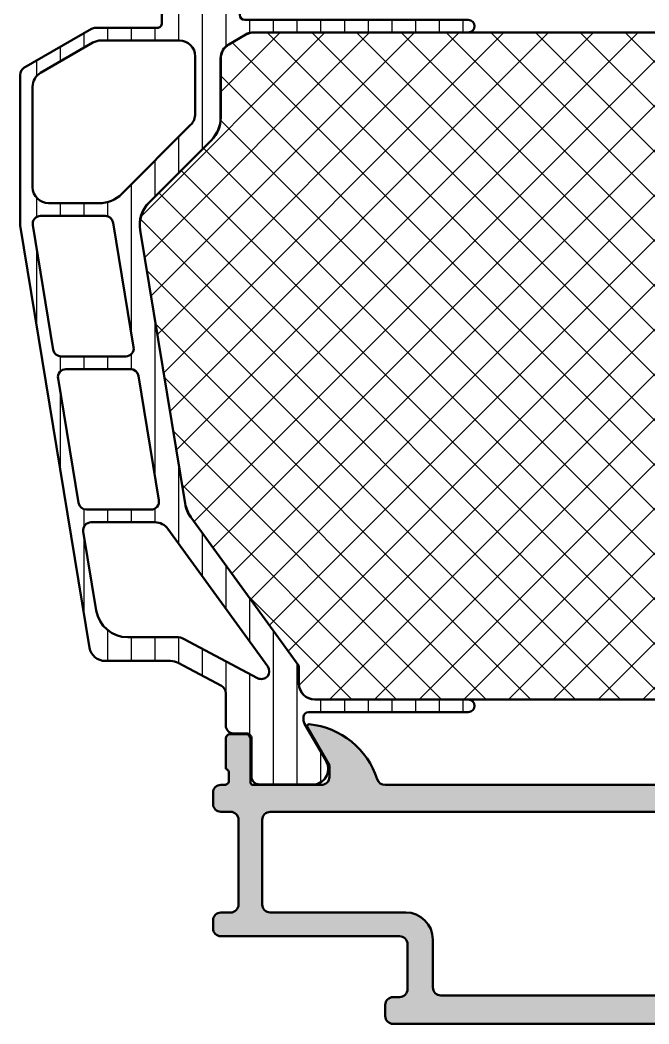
# Model space of a CAD drawing. Extents: x -35 to 63, y 0 to 100.
# Drawn here: x -15.9 to 23.5, y 0 to 62.9 of the extents above; entities that cross this region are included whole.
import ezdxf

# ---------------------------------------------------------------- set-up
doc = ezdxf.new("R2010")
doc.units = 0
for name, color, linetype, lineweight in [('0S-Alu contour', 7, 'Continuous', 50), ('0S-Alu hatch', 252, 'Continuous', 25), ('0S-Plastic contour', 254, 'Continuous', 50), ('0S-Plastic hatch', 253, 'Continuous', 25), ('0S-PT contour', 91, 'Continuous', 50), ('0S-PT hatch', 103, 'Continuous', 25)]:
    doc.layers.add(name, color=color, linetype=linetype, lineweight=lineweight)

# ---------------------------------------------------------------- blocks, each defined once
blk = doc.blocks.new('441860__01BCD698_ABBE_48A2_83B6_18DC0611B8E8_')
at = {"layer": '0S-PT hatch'}
h = blk.add_hatch(dxfattribs=at)
h.set_pattern_fill('ANSI37', color=256, scale=0.625, angle=90, style=0)
h.set_pattern_definition([(135, (0, 0), (-1.403165018917055, -1.403165018917055), []), (225, (0, 0), (1.403165018917055, -1.403165018917055), [])])
edge = h.paths.add_edge_path()
edge.add_line((12.21179744661189, 62.14999999999996), (28.5899999999999, 62.14999999999992))
edge.add_ellipse((28.5899999999999, 61.14999999999987), major_axis=(-1.000000000000049, 0), ratio=1, start_angle=180, end_angle=270, ccw=False)
edge.add_line((29.58999999999995, 61.14999999999987), (29.59000000000001, 21.3500000000001))
edge.add_ellipse((28.58999999999996, 21.3500000000001), major_axis=(-1.000000000000042, 0), ratio=1, start_angle=90.0000000000004, end_angle=180, ccw=False)
edge.add_line((28.58999999999997, 20.35000000000005), (12.21179744661188, 20.35000000000001))
edge.add_line((12.21179744661188, 20.35000000000001), (2.59000000000006, 20.35000000000001))
edge.add_ellipse((2.590000000000067, 21.35000000000001), major_axis=(-0.9999999999999928, 0), ratio=1, start_angle=0, end_angle=89.9999999999996, ccw=False)
edge.add_line((1.590000000000074, 21.35000000000001), (1.590000000000067, 22.45))
edge.add_line((1.590000000000067, 22.45), (-5.181893809627972, 31.7707122069227))
edge.add_ellipse((-3.563859820878143, 32.9462827115076), major_axis=(-1.999999999999917, 0), ratio=1, start_angle=9.36019080191329, end_angle=36, ccw=False)
edge.add_line((-5.537230626079781, 32.62100180955129), (-8.36157335858983, 49.75534772011233))
edge.add_ellipse((-6.388202553388076, 50.08062862206866), major_axis=(-2.000000000000035, 0), ratio=1, start_angle=-45.00000000000023, end_angle=9.360190801913404, ccw=False)
edge.add_line((-7.802416115761189, 51.49484218444179), (-3.895786437626874, 55.40147186257605))
edge.add_arc((-5.30999999999998, 56.81568542494912), 1.999999999999996, 315.0000000000006, 360)
edge.add_line((-3.309999999999984, 56.81568542494912), (-3.309999999999853, 60.53341924626914))
edge.add_ellipse((-2.309999999999824, 60.5334192462691), major_axis=(-1.000000000000028, 0), ratio=1, start_angle=299.9999999999988, end_angle=360, ccw=False)
edge.add_line((-2.809999999999822, 61.39944465005358), (-1.742050807568823, 62.01602540378445))
edge.add_ellipse((-1.242050807568809, 61.15000000000001), major_axis=(-1.000000000000002, 0), ratio=1, start_angle=270, end_angle=300.00000000000085, ccw=False)
edge.add_line((-1.242050807568809, 62.15000000000003), (12.21179744661189, 62.14999999999996))
at = {"layer": '0S-PT contour', "color": 7}
for points in [[(-2.809999999999822, 61.39944465005358), (-1.742050807568823, 62.01602540378445)], [(-1.242050807568809, 62.15000000000003), (12.21179744661189, 62.14999999999996)], [(12.21179744661189, 62.14999999999996), (28.5899999999999, 62.14999999999992)], [(29.58999999999995, 61.14999999999987), (29.59000000000001, 21.3500000000001)], [(-3.309999999999984, 56.81568542494912), (-3.309999999999853, 60.53341924626914)], [(-7.802416115761189, 51.49484218444179), (-3.895786437626874, 55.40147186257605)], [(-5.537230626079781, 32.62100180955129), (-8.36157335858983, 49.75534772011233)], [(1.590000000000074, 21.35000000000001), (1.590000000000067, 22.45), (-5.181893809627972, 31.7707122069227)], [(28.58999999999997, 20.35000000000005), (12.21179744661188, 20.35000000000001), (2.59000000000006, 20.35000000000001)]]:
    blk.add_lwpolyline(points, dxfattribs=at)
at = {"layer": '0S-PT contour', "color": 7, "extrusion": (0, 0, -1)}
for centre, radius, start, end in [((1.242050807568809, 61.15000000000001), 1.000000000000002, 59.99999999999915, 90), ((-28.5899999999999, 61.14999999999987), 1.000000000000049, 90, 180), ((2.309999999999824, 60.5334192462691), 1.000000000000028, 0, 60.00000000000118), ((6.388202553388076, 50.08062862206866), 2.000000000000035, 350.6398091980866, 45.00000000000029), ((3.563859820878143, 32.9462827115076), 1.999999999999917, 324.0000000000001, 350.6398091980867), ((-2.590000000000067, 21.35000000000001), 0.9999999999999928, 270.0000000000004, 0), ((-28.58999999999996, 21.3500000000001), 1.000000000000042, 180, 269.9999999999996)]:
    blk.add_arc(centre, radius, start, end, dxfattribs=at)
at = {"layer": '0S-PT contour', "color": 7}
blk.add_arc((-5.30999999999998, 56.81568542494912), 1.999999999999996, 315.0000000000006, 0, dxfattribs=at)
blk = doc.blocks.new('284511__79217516_C78B_4093_B771_F1CE378976BE___CE19D8A1_9CA1_4394_9E00_D25B37224F2E_')
at = {"layer": '0S-Plastic hatch'}
h = blk.add_hatch(dxfattribs=at)
h.set_pattern_fill('ANSI31', color=256, scale=0.4680000000000001, angle=45, style=0)
h.set_pattern_definition([(90, (0, 0), (-1.4859, 0), [])])
edge = h.paths.add_edge_path()
edge.add_arc((-6.510000000000196, 63.79000299999999), 0.4899999999999878, 90.00000000000165, 180)
edge.add_line((-7.000000000000191, 63.79000299999985), (-6.999999999999864, 62.75000000000018))
edge.add_ellipse((-7.310000000000009, 62.7500000000001), major_axis=(-0.3100000000001444, 0), ratio=1, start_angle=89.99999999999733, end_angle=180, ccw=False)
edge.add_line((-7.310000000000023, 62.43999999999996), (-11.17602540378483, 62.43999999999995))
edge.add_arc((-11.17602540378483, 61.95000000000005), 0.4899999999998954, 90, 120.0000000000038)
edge.add_line((-11.4210254037848, 62.37435244785432), (-15.65499999999992, 59.92986607498725))
edge.add_arc((-15.40999999999989, 59.50551362713286), 0.4900000000000225, 120.0000000000029, 180)
edge.add_line((-15.89999999999991, 59.50551362713286), (-15.89999999999991, 50.05081865226768))
edge.add_line((-15.89999999999991, 50.05081865226768), (-11.53815944526321, 23.58898595353155))
edge.add_arc((-10.56134089668841, 23.74999999999992), 0.9899999999999465, 189.3601908019133, 270)
edge.add_line((-10.56134089668841, 22.75999999999998), (-6.459137756705139, 22.76000000000002))
edge.add_ellipse((-6.459137756705139, 21.74999999999992), major_axis=(-1.010000000000104, 0), ratio=1, start_angle=242.0205256115209, end_angle=270, ccw=False)
edge.add_line((-5.985290978483739, 22.64194687665201), (-3.270730834759483, 21.19983680029859))
edge.add_ellipse((-3.509999999999941, 20.74944778337535), major_axis=(-0.5099999999999485, 0), ratio=1, start_angle=180, end_angle=242.0205256115211, ccw=False)
edge.add_line((-2.999999999999992, 20.74944778337535), (-2.999999999999893, 18.70999432109069))
edge.add_arc((-2.510002678902004, 18.70999432109072), 0.4899973210978886, 180, 270)
edge.add_line((-2.510002678902004, 18.21999699999283), (-1.699668666662198, 18.21999699999999))
edge.add_ellipse((-1.699668666659469, 17.90999699999998), major_axis=(-0.3100000000000129, 0), ratio=1, start_angle=179.9920752627534, end_angle=270.0000000005043, ccw=False)
edge.add_line((-1.389668669624672, 17.90995412304535), (-1.390000612376447, 15.51006375070075))
edge.add_arc((-0.9000046396270633, 15.5099959774294), 0.4899959774363776, 179.992075195331, 270.0000000010792)
edge.add_line((-0.9000046396178333, 15.01999999999303), (2.57582249619142, 15.01999999999999))
edge.add_arc((2.434228849115342, 15.99981807472284), 0.9899960709244746, 278.2228963588981, 392.7407569883267)
edge.add_line((3.266940554096747, 16.53524634894158), (1.948315574671404, 18.81917212144136))
edge.add_ellipse((2.389914507581892, 19.07412934928548), major_axis=(-0.5099145081066464, 0), ratio=1, start_angle=0, end_angle=29.999996599456495, ccw=False)
edge.add_line((1.879999999475245, 19.07412934928548), (1.880000000000094, 19.25000000092516))
edge.add_ellipse((2.190000000000047, 19.25000000000003), major_axis=(-0.3099999999999525, 0), ratio=1, start_angle=270.0000000000013, end_angle=360, ccw=False)
edge.add_line((2.19000000000004, 19.55999999999998), (12.21179744661188, 19.56))
edge.add_arc((12.21179744661188, 19.95000000000001), 0.3900000000000077, 270, 450)
edge.add_line((12.21179744661188, 20.34000000000002), (2.59000000000006, 20.34000000000001))
edge.add_ellipse((2.590000000000074, 21.35000000000001), major_axis=(-1.009999999999994, 0), ratio=1, start_angle=0, end_angle=89.9999999999992, ccw=False)
edge.add_line((1.58000000000008, 21.35000000000001), (1.580000000000069, 22.44675080303767))
edge.add_line((1.580000000000069, 22.44675080303767), (-5.189983979571714, 31.76483435439978))
edge.add_ellipse((-3.563859820878128, 32.94628271150761), major_axis=(-2.009999999999927, 0), ratio=1, start_angle=9.360190801913404, end_angle=36.000000000000114, ccw=False)
edge.add_line((-5.547097480105783, 32.61937540504151), (-8.371440212615845, 49.75372131560256))
edge.add_ellipse((-6.388202553388076, 50.08062862206866), major_axis=(-2.01000000000004, 0), ratio=1, start_angle=-45.00000000000068, end_angle=9.360190801913006, ccw=False)
edge.add_line((-7.809487183573047, 51.50191325225367), (-3.902857505438738, 55.4085429303879))
edge.add_arc((-5.30999999999998, 56.81568542494911), 1.989999999999992, 315.0000000000007, 360)
edge.add_line((-3.319999999999989, 56.81568542494911), (-3.319999999999858, 60.53341924626914))
edge.add_ellipse((-2.309999999999824, 60.53341924626909), major_axis=(-1.010000000000033, 0), ratio=1, start_angle=299.9999999999992, end_angle=360, ccw=False)
edge.add_line((-2.814999999999828, 61.40810490409141), (-1.747050807568818, 62.02468565782229))
edge.add_ellipse((-1.242050807568794, 61.15000000000001), major_axis=(-1.010000000000006, 0), ratio=1, start_angle=270.0000000000008, end_angle=300.00000000000136, ccw=False)
edge.add_line((-1.242050807568809, 62.16000000000003), (12.21179744661189, 62.16000000000002))
edge.add_arc((12.21179744661189, 62.55000000000002), 0.3900000000000006, 270, 450)
edge.add_line((12.21179744661189, 62.94000000000003), (-1.809999999999867, 62.93999999999996))
edge.add_ellipse((-1.809999999999867, 63.25), major_axis=(-0.3100000000000449, 0), ratio=1, start_angle=0, end_angle=90, ccw=False)
edge.add_line((-2.119999999999912, 63.25), (-2.120000000522942, 63.42587054615558))
edge.add_ellipse((-1.610085349575093, 63.42587054617024), major_axis=(-0.5099146509478488, 0), ratio=1, start_angle=330.00000340232685, end_angle=360, ccw=False)
edge.add_line((-2.051684406197631, 63.68082784542122), (-0.7330594076424433, 65.96475365105834))
edge.add_arc((-1.565771112623828, 66.50018192527713), 0.9899960709244833, 327.2592430116703, 441.7771036411069)
edge.add_line((-1.424177465547835, 67.48), (-4.900004601357032, 67.48000000000695))
edge.add_arc((-4.900004601357032, 66.99000402256138), 0.4899959774455738, 90, 180.0079247372467)
edge.add_line((-5.390000574115692, 66.98993624986689), (-5.38966863136391, 64.59004587753823))
edge.add_ellipse((-5.699668628404602, 64.59000300000599), major_axis=(-0.310000000005986, 0), ratio=1, start_angle=90.0000000011031, end_angle=180.0079248439906, ccw=False)
edge.add_line((-5.699668628398633, 64.280003), (-6.510000000000211, 64.28000299999998))
edge = h.paths.add_edge_path()
edge.add_line((-11.44410580305757, 31.44999999999991), (-7.436116965542261, 31.44999999999996))
edge.add_ellipse((-7.436116965542247, 30.44999999999996), major_axis=(-0.9999999999999928, 0), ratio=1, start_angle=215.9999999999999, end_angle=270.0000000000008, ccw=False)
edge.add_line((-6.627099971167304, 31.03778525229243), (-0.36452233963879, 22.4180866247094))
edge.add_ellipse((-0.7690308368262678, 22.12419399856317), major_axis=(-0.4999999999999968, 0), ratio=1, start_angle=62.02052561152209, end_angle=215.9999999999986, ccw=False)
edge.add_line((-1.003608449807122, 21.68263613883446), (-5.616275895685639, 24.13311571945741))
edge.add_arc((-6.085431121647339, 23.2500000000001), 0.9999999999998829, 62.02052561151951, 90)
edge.add_line((-6.085431121647339, 24.24999999999998), (-9.149139126112225, 24.24999999999994))
edge.add_ellipse((-9.149139126112251, 26.24999999999988), major_axis=(-1.999999999999936, 0), ratio=1, start_angle=9.360190801913916, end_angle=90.0000000000008, ccw=False)
edge.add_line((-11.1225099313139, 25.92471909804354), (-11.93744850435801, 30.86867977451082))
edge.add_ellipse((-11.44410580305757, 30.9499999999999), major_axis=(-0.5000000000000054, 0), ratio=1, start_angle=-90, end_angle=9.360190801913404, ccw=False)
edge = h.paths.add_edge_path()
edge.add_ellipse((-14.11000000000002, 52.44999999999997), major_axis=(-0.9999999999998863, 0), ratio=1, start_angle=0, end_angle=90, ccw=False)
edge.add_line((-15.10999999999991, 52.44999999999997), (-15.10999999999991, 58.75495827718644))
edge.add_ellipse((-14.10999999999985, 58.75495827718644), major_axis=(-1.000000000000056, 0), ratio=1, start_angle=299.9999999999981, end_angle=360, ccw=False)
edge.add_line((-14.60999999999985, 59.62098368097095), (-11.32769145362405, 61.51602540378437))
edge.add_ellipse((-10.82769145362402, 60.64999999999985), major_axis=(-1.000000000000091, 0), ratio=1, start_angle=269.9999999999992, end_angle=299.9999999999991, ccw=False)
edge.add_line((-10.827691453624, 61.64999999999994), (-5.909999999999833, 61.64999999999992))
edge.add_ellipse((-5.909999999999833, 60.64999999999994), major_axis=(-0.9999999999999857, 0), ratio=1, start_angle=180, end_angle=270, ccw=False)
edge.add_line((-4.909999999999847, 60.64999999999991), (-4.909999999999957, 57.06421356237303))
edge.add_ellipse((-5.909999999999975, 57.06421356237303), major_axis=(-1.000000000000017, 0), ratio=1, start_angle=134.9999999999994, end_angle=180, ccw=False)
edge.add_line((-5.202893218813422, 56.35710678118647), (-9.524213562372978, 52.03578643762696))
edge.add_ellipse((-10.93842712474605, 53.45000000000008), major_axis=(-2, 0), ratio=1, start_angle=90.0000000000008, end_angle=134.999999999999, ccw=False)
edge.add_line((-10.93842712474602, 51.45000000000008), (-14.11000000000002, 51.45000000000008))
edge = h.paths.add_edge_path()
edge.add_ellipse((-10.55496389530589, 50.15000000000002), major_axis=(-0.4999999999999929, 0), ratio=1, start_angle=189.3601908019141, end_angle=270, ccw=False)
edge.add_line((-10.06162119400547, 50.2313202254891), (-8.775906908291056, 42.43132022548903))
edge.add_ellipse((-9.269249609591476, 42.34999999999994), major_axis=(-0.499999999999992, 0), ratio=1, start_angle=90, end_angle=189.3601908019141, ccw=False)
edge.add_line((-9.269249609591476, 41.84999999999996), (-13.32322668217832, 41.84999999999987))
edge.add_ellipse((-13.32322668217833, 42.34999999999987), major_axis=(-0.5, 0), ratio=1, start_angle=9.36019080191312, end_angle=90.00000000000159, ccw=False)
edge.add_line((-13.81656938347876, 42.26867977451079), (-15.10228366919317, 50.06867977451093))
edge.add_ellipse((-14.60894096789276, 50.15000000000002), major_axis=(-0.4999999999999931, 0), ratio=1, start_angle=-90, end_angle=9.360190801914825, ccw=False)
edge.add_line((-14.60894096789276, 50.65000000000001), (-10.55496389530589, 50.65000000000001))
edge = h.paths.add_edge_path()
edge.add_ellipse((-8.972546312888205, 40.54999999999993), major_axis=(-0.5, 0), ratio=1, start_angle=189.360190801913, end_angle=270, ccw=False)
edge.add_line((-8.47920361158777, 40.63132022548901), (-7.193489325873507, 32.83132022548905))
edge.add_ellipse((-7.686832027173942, 32.74999999999997), major_axis=(-0.5000000000000048, 0), ratio=1, start_angle=90.00000000000318, end_angle=189.360190801913, ccw=False)
edge.add_line((-7.686832027173913, 32.24999999999996), (-11.74080909976073, 32.24999999999989))
edge.add_ellipse((-11.74080909976073, 32.7499999999999), major_axis=(-0.5000000000000071, 0), ratio=1, start_angle=9.360190801912097, end_angle=90, ccw=False)
edge.add_line((-12.23415180106117, 32.66867977451082), (-13.51986608677546, 40.46867977451078))
edge.add_ellipse((-13.02652338547502, 40.54999999999987), major_axis=(-0.5000000000000048, 0), ratio=1, start_angle=-90, end_angle=9.360190801913006, ccw=False)
edge.add_line((-13.02652338547502, 41.04999999999987), (-8.972546312888205, 41.04999999999993))
at = {"layer": '0S-Alu contour', "color": 7}
for points in [[(-14.60999999999985, 59.62098368097095), (-11.32769145362405, 61.51602540378437)], [(-10.827691453624, 61.64999999999994), (-5.909999999999833, 61.64999999999992)], [(-4.909999999999847, 60.64999999999991), (-4.909999999999957, 57.06421356237303)], [(-15.10999999999991, 52.44999999999997), (-15.10999999999991, 58.75495827718644)], [(-5.202893218813422, 56.35710678118647), (-9.524213562372978, 52.03578643762696)], [(-10.93842712474602, 51.45000000000008), (-14.11000000000002, 51.45000000000008)], [(-14.60894096789276, 50.65000000000001), (-10.55496389530589, 50.65000000000001)], [(-13.81656938347876, 42.26867977451079), (-15.10228366919317, 50.06867977451093)], [(-10.06162119400547, 50.2313202254891), (-8.775906908291056, 42.43132022548903)], [(-9.269249609591476, 41.84999999999996), (-13.32322668217832, 41.84999999999987)], [(-13.02652338547502, 41.04999999999987), (-8.972546312888205, 41.04999999999993)], [(-12.23415180106117, 32.66867977451082), (-13.51986608677546, 40.46867977451078)], [(-8.47920361158777, 40.63132022548901), (-7.193489325873507, 32.83132022548905)], [(-7.686832027173913, 32.24999999999996), (-11.74080909976073, 32.24999999999989)], [(-11.1225099313139, 25.92471909804354), (-11.93744850435801, 30.86867977451082)], [(-11.44410580305757, 31.44999999999991), (-7.436116965542261, 31.44999999999996)], [(-6.627099971167304, 31.03778525229243), (-0.36452233963879, 22.4180866247094)], [(-6.085431121647339, 24.24999999999998), (-9.149139126112225, 24.24999999999994)], [(-1.003608449807122, 21.68263613883446), (-5.616275895685639, 24.13311571945741)]]:
    blk.add_lwpolyline(points, dxfattribs=at)
at = {"layer": '0S-Alu contour', "color": 7, "extrusion": (0, 0, -1)}
for centre, radius, start, end in [((10.82769145362402, 60.64999999999985), 1.000000000000091, 60.00000000000092, 90.00000000000081), ((5.909999999999833, 60.64999999999994), 0.9999999999999857, 90, 180), ((14.10999999999985, 58.75495827718644), 1.000000000000056, 0, 60.0000000000019), ((5.909999999999975, 57.06421356237303), 1.000000000000017, 180, 225.0000000000006), ((14.11000000000002, 52.44999999999997), 0.9999999999998863, 270, 0), ((10.93842712474605, 53.45000000000008), 2, 225.000000000001, 269.9999999999992), ((14.60894096789276, 50.15000000000002), 0.4999999999999931, 350.6398091980852, 90), ((10.55496389530589, 50.15000000000002), 0.4999999999999929, 90, 170.6398091980859), ((13.32322668217833, 42.34999999999987), 0.5, 269.9999999999984, 350.6398091980869), ((9.269249609591476, 42.34999999999994), 0.499999999999992, 170.6398091980859, 270), ((13.02652338547502, 40.54999999999987), 0.5000000000000048, 350.639809198087, 90), ((8.972546312888205, 40.54999999999993), 0.5, 90, 170.639809198087), ((7.686832027173942, 32.74999999999997), 0.5000000000000048, 170.639809198087, 269.9999999999968), ((11.74080909976073, 32.7499999999999), 0.5000000000000071, 270, 350.6398091980879), ((11.44410580305757, 30.9499999999999), 0.5000000000000054, 350.6398091980866, 90), ((7.436116965542247, 30.44999999999996), 0.9999999999999928, 89.9999999999992, 144.0000000000001), ((9.149139126112251, 26.24999999999988), 1.999999999999936, 269.9999999999992, 350.6398091980861), ((0.7690308368262678, 22.12419399856317), 0.4999999999999968, 144.0000000000014, 297.9794743884779)]:
    blk.add_arc(centre, radius, start, end, dxfattribs=at)
at = {"layer": '0S-Alu contour', "color": 7}
blk.add_arc((-6.085431121647339, 23.2500000000001), 0.9999999999998829, 62.02052561151951, 90, dxfattribs=at)
at = {"layer": '0S-Plastic contour', "color": 7}
for points in [[(-1.424177465547835, 67.48), (-4.900004601357032, 67.48000000000695)], [(-5.390000574115692, 66.98993624986689), (-5.38966863136391, 64.59004587753823)], [(-2.051684406197631, 63.68082784542122), (-0.7330594076424433, 65.96475365105834)], [(-5.699668628398633, 64.280003), (-6.510000000000211, 64.28000299999998)], [(-7.000000000000191, 63.79000299999985), (-6.999999999999864, 62.75000000000018)], [(-2.119999999999912, 63.25), (-2.120000000522942, 63.42587054615558)], [(12.21179744661189, 62.94000000000003), (-1.809999999999867, 62.93999999999996)], [(-11.4210254037848, 62.37435244785432), (-15.65499999999992, 59.92986607498725)], [(-7.310000000000023, 62.43999999999996), (-11.17602540378483, 62.43999999999995)], [(-2.814999999999828, 61.40810490409141), (-1.747050807568818, 62.02468565782229)], [(-1.242050807568809, 62.16000000000003), (12.21179744661189, 62.16000000000002)], [(-3.319999999999989, 56.81568542494911), (-3.319999999999858, 60.53341924626914)], [(-15.89999999999991, 59.50551362713286), (-15.89999999999991, 50.05081865226768), (-11.53815944526321, 23.58898595353155)], [(-7.809487183573047, 51.50191325225367), (-3.902857505438738, 55.4085429303879)], [(-5.547097480105783, 32.61937540504151), (-8.371440212615845, 49.75372131560256)], [(1.58000000000008, 21.35000000000001), (1.580000000000069, 22.44675080303767), (-5.189983979571714, 31.76483435439978)], [(-10.56134089668841, 22.75999999999998), (-6.459137756705139, 22.76000000000002)], [(-5.985290978483739, 22.64194687665201), (-3.270730834759483, 21.19983680029859)], [(-2.999999999999992, 20.74944778337535), (-2.999999999999893, 18.70999432109069)], [(12.21179744661188, 20.34000000000002), (2.59000000000006, 20.34000000000001)], [(2.19000000000004, 19.55999999999998), (12.21179744661188, 19.56)], [(1.879999999475245, 19.07412934928548), (1.880000000000094, 19.25000000092516)], [(3.266940554096747, 16.53524634894158), (1.948315574671404, 18.81917212144136)], [(-2.510002678902004, 18.21999699999283), (-1.699668666662198, 18.21999699999999)], [(-1.389668669624672, 17.90995412304535), (-1.390000612376447, 15.51006375070075)], [(-0.9000046396178333, 15.01999999999303), (2.57582249619142, 15.01999999999999)]]:
    blk.add_lwpolyline(points, dxfattribs=at)
for centre, radius, start, end in [((-4.900004601357032, 66.99000402256138), 0.4899959774455738, 90, 180.0079247372467), ((-1.565771112623828, 66.50018192527713), 0.9899960709244833, 327.2592430116703, 81.77710364110693), ((-6.510000000000196, 63.79000299999999), 0.4899999999999878, 90.00000000000165, 180), ((12.21179744661189, 62.55000000000002), 0.3900000000000006, 270, 90), ((-11.17602540378483, 61.95000000000005), 0.4899999999998954, 90, 120.0000000000038), ((-15.40999999999989, 59.50551362713286), 0.4900000000000225, 120.0000000000029, 180), ((-5.30999999999998, 56.81568542494911), 1.989999999999992, 315.0000000000007, 0), ((-10.56134089668841, 23.74999999999992), 0.9899999999999465, 189.3601908019133, 270), ((12.21179744661188, 19.95000000000001), 0.3900000000000077, 270, 90), ((-2.510002678902004, 18.70999432109072), 0.4899973210978886, 180, 270), ((2.434228849115342, 15.99981807472284), 0.9899960709244746, 278.2228963588981, 32.74075698832669), ((-0.9000046396270633, 15.5099959774294), 0.4899959774363776, 179.992075195331, 270.0000000010792)]:
    blk.add_arc(centre, radius, start, end, dxfattribs=at)
at = {"layer": '0S-Plastic contour', "color": 7, "extrusion": (0, 0, -1)}
for centre, radius, start, end in [((5.699668628404602, 64.59000300000599), 0.310000000005986, 179.9920751560094, 269.9999999988969), ((1.610085349575093, 63.42587054617024), 0.5099146509478488, 0, 29.99999659767312), ((1.809999999999867, 63.25), 0.3100000000000449, 270, 0), ((7.310000000000009, 62.7500000000001), 0.3100000000001444, 180, 270.0000000000027), ((1.242050807568794, 61.15000000000001), 1.010000000000006, 59.99999999999864, 89.9999999999992), ((2.309999999999824, 60.53341924626909), 1.010000000000033, 0, 60.00000000000079), ((6.388202553388076, 50.08062862206866), 2.01000000000004, 350.639809198087, 45.00000000000071), ((3.563859820878128, 32.94628271150761), 2.009999999999927, 323.9999999999999, 350.6398091980866), ((6.459137756705139, 21.74999999999992), 1.010000000000104, 90, 117.9794743884791), ((3.509999999999941, 20.74944778337535), 0.5099999999999485, 117.9794743884789, 180), ((-2.590000000000074, 21.35000000000001), 1.009999999999994, 270.0000000000008, 0), ((-2.190000000000047, 19.25000000000003), 0.3099999999999525, 0, 89.9999999999987), ((-2.389914507581892, 19.07412934928548), 0.5099145081066464, 330.0000034005435, 0), ((1.699668666659469, 17.90999699999998), 0.3100000000000129, 89.99999999949571, 180.0079247372467)]:
    blk.add_arc(centre, radius, start, end, dxfattribs=at)
blk = doc.blocks.new('445610__CFF94B9D_07EE_49FE_946E_D429A6747E32_')
at = {"layer": '0S-Alu hatch'}
h = blk.add_hatch(color=256, dxfattribs=at)
edge = h.paths.add_edge_path()
edge.add_ellipse((-2.710000000000015, 12.8), major_axis=(-0.5100000000000016, 0), ratio=1, start_angle=180, end_angle=270, ccw=False)
edge.add_line((-2.200000000000009, 12.8), (-2.200000000000024, 7.499999999999991))
edge.add_ellipse((-2.710000000000015, 7.499999999999992), major_axis=(-0.5099999999999909, 0), ratio=1, start_angle=90, end_angle=180, ccw=False)
edge.add_line((-2.710000000000015, 6.990000000000001), (-3.309999999999995, 6.990000000000007))
edge.add_arc((-3.309999999999995, 6.499999999999992), 0.4900000000000154, 90, 180)
edge.add_line((-3.800000000000011, 6.499999999999992), (-3.799999999999961, 5.999999999999966))
edge.add_arc((-3.30999999999998, 5.999999999999992), 0.4899999999999807, 180, 269.9999999999983)
edge.add_line((-3.309999999999995, 5.510000000000012), (7.889999999999972, 5.510000000000005))
edge.add_ellipse((7.889999999999957, 5.000000000000011), major_axis=(-0.5099999999999936, 0), ratio=1, start_angle=180, end_angle=269.9999999999984, ccw=False)
edge.add_line((8.399999999999952, 5.000000000000011), (8.399999999999984, 2.200000000000017))
edge.add_ellipse((7.889999999999979, 2.200000000000014), major_axis=(-0.5100000000000052, 0), ratio=1, start_angle=90, end_angle=180, ccw=False)
edge.add_line((7.889999999999979, 1.690000000000009), (7.489999999999994, 1.690000000000004))
edge.add_arc((7.48999999999998, 1.199999999999998), 0.490000000000006, 89.99999999999834, 180)
edge.add_line((6.999999999999975, 1.199999999999998), (7.000000000000042, 0.4999999999999396))
edge.add_arc((7.490000000000009, 0.4999999999999795), 0.4899999999999665, 180, 270.0000000000008)
edge.add_line((7.490000000000016, 0.010000000000013), (62.49, 0.0100000000000001))
edge.add_arc((62.49, 0.5000000000000002), 0.4900000000000002, 270, 360)
edge.add_line((62.98, 0.5000000000000002), (62.98, 4.499999999999999))
edge.add_arc((62.49, 4.499999999999999), 0.490000000000002, 0, 90)
edge.add_line((62.49, 4.990000000000001), (61.18999999999999, 4.99))
edge.add_arc((61.18999999999999, 4.5), 0.4900000000000003, 90, 180)
edge.add_line((60.69999999999999, 4.5), (60.69999999999999, 4.010000000000005))
edge.add_line((60.69999999999999, 4.010000000000005), (61.69999999999999, 4.009999999999999))
edge.add_line((61.69999999999999, 4.009999999999999), (61.69999999999997, 2.599999999999995))
edge.add_ellipse((60.68999999999996, 2.600000000000012), major_axis=(-1.010000000000005, 0), ratio=1, start_angle=90.0000000000004, end_angle=180, ccw=False)
edge.add_line((60.68999999999997, 1.590000000000007), (56.69, 1.589999999999993))
edge.add_ellipse((56.68999999999999, 2.599999999999992), major_axis=(-1.009999999999999, 0), ratio=1, start_angle=0, end_angle=90.0000000000004, ccw=False)
edge.add_line((55.67999999999999, 2.599999999999992), (55.67999999999999, 4.009999999999999))
edge.add_line((55.67999999999999, 4.009999999999999), (56.67999999999999, 4.009999999999999))
edge.add_line((56.67999999999999, 4.009999999999999), (56.67999999999999, 4.499999999999998))
edge.add_arc((56.18999999999999, 4.499999999999998), 0.490000000000002, 0, 90)
edge.add_line((56.18999999999999, 4.99), (53.39000000000001, 4.99))
edge.add_arc((53.39000000000001, 4.499999999999996), 0.4900000000000038, 90, 180)
edge.add_line((52.9, 4.499999999999996), (52.9, 4.299999999999982))
edge.add_arc((53.39000000000001, 4.299999999999982), 0.490000000000002, 180, 270)
edge.add_line((53.39000000000001, 3.80999999999998), (53.89000000000001, 3.809999999999982))
edge.add_ellipse((53.89000000000001, 3.299999999999986), major_axis=(-0.5099999999999963, 0), ratio=1, start_angle=180, end_angle=270, ccw=False)
edge.add_line((54.40000000000001, 3.299999999999986), (54.39999999999999, 2.299999999999978))
edge.add_ellipse((53.88999999999999, 2.299999999999986), major_axis=(-0.5100000000000052, 0), ratio=1, start_angle=90, end_angle=180, ccw=False)
edge.add_line((53.88999999999999, 1.789999999999981), (41.18964331152376, 1.789999999999981))
edge.add_line((41.18964331152376, 1.789999999999981), (35.1180404795122, 2.223685916572258))
edge.add_ellipse((35.19, 3.231119203401299), major_axis=(-1.009999999999999, 0), ratio=1, start_angle=0, end_angle=85.91438322002477, ccw=False)
edge.add_line((34.17999999999999, 3.231119203401299), (34.18000000000024, 12.80000000000001))
edge.add_ellipse((34.69000000000024, 12.8), major_axis=(-0.5100000000000016, 0), ratio=1, start_angle=270.0000000000008, end_angle=360, ccw=False)
edge.add_line((34.69000000000023, 13.31), (35.49000000000001, 13.31))
edge.add_arc((35.49000000000001, 13.80000000000001), 0.4900000000000038, 270, 360)
edge.add_line((35.98000000000001, 13.80000000000001), (35.98000000000001, 14.99262344879951))
edge.add_ellipse((36.06883644654304, 15.26752059199312), major_axis=(-0.2888950563273834, 0), ratio=1, start_angle=-1.144255259760996, end_angle=72.09111310865973, ccw=False)
edge.add_line((35.77999900000005, 15.2732897379373), (35.77999900000004, 15.72668241068085))
edge.add_ellipse((36.06886709564321, 15.73244365946859), major_axis=(-0.2889255417371545, 0), ratio=1, start_angle=-72.08667931351499, end_angle=1.1425681414651763, ccw=False)
edge.add_line((35.98000000000003, 16.00736293485694), (35.98000000000002, 17.87999800000002))
edge.add_arc((35.69000000000003, 17.87999800000002), 0.2899999999999956, 0, 89.99999999999721)
edge.add_line((35.69000000000004, 18.16999800000002), (34.71002568095723, 18.16999800000001))
edge.add_arc((34.71002568095723, 17.87999800000002), 0.2899999999999885, 90, 180)
edge.add_line((34.42002568095724, 17.87999800000002), (34.42002568095726, 15.12000000000004))
edge.add_ellipse((34.29002568095724, 15.12000000000004), major_axis=(-0.1300000000000097, 0), ratio=1, start_angle=90, end_angle=180, ccw=False)
edge.add_line((34.29002568095724, 14.99000000000003), (29.99000000000005, 14.99000000000004))
edge.add_ellipse((29.99000000000005, 15.50000000000002), major_axis=(-0.5099999999999874, 0), ratio=1, start_angle=0, end_angle=90, ccw=False)
edge.add_line((29.48000000000007, 15.50000000000002), (29.48000000000014, 16.2026794919244))
edge.add_line((29.48000000000014, 16.2026794919244), (30.86283520358467, 18.59782032302762))
edge.add_arc((30.75188021535187, 18.66188021535177), 0.1281197846482875, 329.9999999999972, 455.622577550799)
edge.add_arc((31.22822324117371, 13.82339113815267), 4.989999999999554, 95.6225775507912, 162.2515836439295)
edge.add_ellipse((25.98999999999989, 15.50000000000053), major_axis=(-0.5100000000004781, 0), ratio=1, start_angle=90.0000000000008, end_angle=162.2515836439291, ccw=False)
edge.add_line((25.98999999999989, 14.99000000000005), (6.990000000000144, 14.99000000000003))
edge.add_ellipse((6.990000000000151, 15.50000000000094), major_axis=(-0.5100000000009111, 0), ratio=1, start_angle=17.74841635607021, end_angle=89.9999999999992, ccw=False)
edge.add_arc((1.751776758826338, 13.82339113815311), 4.989999999999104, 17.74841635607037, 84.3774224492091)
edge.add_arc((2.228119784648143, 18.66188021535176), 0.1281197846482885, 84.37742244921515, 209.9999999999988)
edge.add_line((2.117164796415332, 18.59782032302762), (3.499999999999857, 16.2026794919244))
edge.add_line((3.499999999999857, 16.2026794919244), (3.499999999999957, 15.50000000000009))
edge.add_ellipse((2.989999999999973, 15.50000000000002), major_axis=(-0.5099999999999838, 0), ratio=1, start_angle=90, end_angle=180, ccw=False)
edge.add_line((2.989999999999973, 14.99000000000004), (-1.310025680957231, 14.99000000000005))
edge.add_ellipse((-1.310025680957245, 15.12000000000005), major_axis=(-0.1300000000000026, 0), ratio=1, start_angle=0, end_angle=90.0000000000062, ccw=False)
edge.add_line((-1.440025680957248, 15.12000000000005), (-1.440025680957212, 17.87999800000001))
edge.add_arc((-1.730025680957204, 17.87999800000001), 0.289999999999992, 0, 90)
edge.add_line((-1.730025680957204, 18.16999800000001), (-2.710000000000015, 18.16999800000001))
edge.add_arc((-2.710000000000029, 17.87999800000001), 0.2899999999999991, 89.99999999999721, 180)
edge.add_line((-3.000000000000028, 17.87999800000001), (-3.000000000000007, 16.00736293485691))
edge.add_ellipse((-3.088867095643145, 15.73244365946855), major_axis=(-0.2889255417371483, 0), ratio=1, start_angle=178.8574318585939, end_angle=252.0866793135221, ccw=False)
edge.add_line((-2.799998999999971, 15.72668241068111), (-2.799999000000006, 15.27328973793624))
edge.add_ellipse((-3.088836446543062, 15.2675205919931), major_axis=(-0.2888950563274246, 0), ratio=1, start_angle=106.1312633629959, end_angle=181.144255259553, ccw=False)
edge.add_line((-3.00857017348752, 14.99), (-3.309999999999952, 14.99))
edge.add_arc((-3.30999999999998, 14.49999999999996), 0.4900000000000358, 89.99999999999667, 180)
edge.add_line((-3.800000000000016, 14.49999999999996), (-3.79999999999999, 13.80000000000002))
edge.add_arc((-3.309999999999995, 13.80000000000001), 0.4899999999999949, 180, 269.9999999999983)
edge.add_line((-3.310000000000009, 13.31000000000002), (-2.710000000000015, 13.31))
edge = h.paths.add_edge_path()
edge.add_line((-0.7099999999999937, 7.500000000000029), (-0.7100000000000009, 12.79999999999998))
edge.add_ellipse((-0.2099999999999866, 12.79999999999998), major_axis=(-0.5000000000000142, 0), ratio=1, start_angle=269.9999999999984, end_angle=360, ccw=False)
edge.add_line((-0.2099999999999724, 13.29999999999999), (32.29000000000026, 13.29999999999922))
edge.add_ellipse((32.29000000000025, 12.79999999999921), major_axis=(-0.5000000000000107, 0), ratio=1, start_angle=180, end_angle=269.9999999999984, ccw=False)
edge.add_line((32.79000000000027, 12.79999999999921), (32.79000000000025, 2.300000000000004))
edge.add_ellipse((32.29000000000025, 2.300000000000004), major_axis=(-0.5, 0), ratio=1, start_angle=90, end_angle=180, ccw=False)
edge.add_line((32.29000000000025, 1.800000000000004), (10.49, 1.800000000000003))
edge.add_ellipse((10.49000000000001, 2.30000000000001), major_axis=(-0.5000000000000071, 0), ratio=1, start_angle=0, end_angle=89.9999999999992, ccw=False)
edge.add_line((9.99, 2.300000000000006), (9.989999999999974, 5.300000000000005))
edge.add_arc((8.28999999999997, 5.300000000000005), 1.700000000000002, 0, 89.99999999999953)
edge.add_line((8.289999999999983, 7.000000000000007), (-0.2099999999999795, 7.000000000000007))
edge.add_ellipse((-0.2099999999999724, 7.500000000000029), major_axis=(-0.5000000000000214, 0), ratio=1, start_angle=0, end_angle=89.9999999999992, ccw=False)
at = {"layer": '0S-Alu contour', "color": 7}
for points in [[(2.117164796415332, 18.59782032302762), (3.499999999999857, 16.2026794919244), (3.499999999999957, 15.50000000000009)], [(29.48000000000007, 15.50000000000002), (29.48000000000014, 16.2026794919244), (30.86283520358467, 18.59782032302762)], [(-3.000000000000028, 17.87999800000001), (-3.000000000000007, 16.00736293485691)], [(-1.730025680957204, 18.16999800000001), (-2.710000000000015, 18.16999800000001)], [(-1.440025680957248, 15.12000000000005), (-1.440025680957212, 17.87999800000001)], [(34.42002568095724, 17.87999800000002), (34.42002568095726, 15.12000000000004)], [(35.69000000000004, 18.16999800000002), (34.71002568095723, 18.16999800000001)], [(35.98000000000003, 16.00736293485694), (35.98000000000002, 17.87999800000002)], [(-2.799998999999971, 15.72668241068111), (-2.799999000000006, 15.27328973793624)], [(35.77999900000005, 15.2732897379373), (35.77999900000004, 15.72668241068085)], [(-3.800000000000016, 14.49999999999996), (-3.79999999999999, 13.80000000000002)], [(-3.00857017348752, 14.99), (-3.309999999999952, 14.99)], [(2.989999999999973, 14.99000000000004), (-1.310025680957231, 14.99000000000005)], [(25.98999999999989, 14.99000000000005), (6.990000000000144, 14.99000000000003)], [(34.29002568095724, 14.99000000000003), (29.99000000000005, 14.99000000000004)], [(35.98000000000001, 13.80000000000001), (35.98000000000001, 14.99262344879951)], [(-3.310000000000009, 13.31000000000002), (-2.710000000000015, 13.31)], [(-0.2099999999999724, 13.29999999999999), (32.29000000000026, 13.29999999999922)], [(34.69000000000023, 13.31), (35.49000000000001, 13.31)], [(-2.200000000000009, 12.8), (-2.200000000000024, 7.499999999999991)], [(-0.7099999999999937, 7.500000000000029), (-0.7100000000000009, 12.79999999999998)], [(32.79000000000027, 12.79999999999921), (32.79000000000025, 2.300000000000004)], [(34.17999999999999, 3.231119203401299), (34.18000000000024, 12.80000000000001)], [(-2.710000000000015, 6.990000000000001), (-3.309999999999995, 6.990000000000007)], [(8.289999999999983, 7.000000000000007), (-0.2099999999999795, 7.000000000000007)], [(-3.800000000000011, 6.499999999999992), (-3.799999999999961, 5.999999999999966)], [(-3.309999999999995, 5.510000000000012), (7.889999999999972, 5.510000000000005)], [(9.99, 2.300000000000006), (9.989999999999974, 5.300000000000005)], [(8.399999999999952, 5.000000000000011), (8.399999999999984, 2.200000000000017)], [(52.9, 4.499999999999996), (52.9, 4.299999999999982)], [(56.18999999999999, 4.99), (53.39000000000001, 4.99)], [(55.67999999999999, 2.599999999999992), (55.67999999999999, 4.009999999999999), (56.67999999999999, 4.009999999999999), (56.67999999999999, 4.499999999999998)], [(60.69999999999999, 4.5), (60.69999999999999, 4.010000000000005), (61.69999999999999, 4.009999999999999), (61.69999999999997, 2.599999999999995)], [(62.49, 4.990000000000001), (61.18999999999999, 4.99)], [(62.98, 0.5000000000000002), (62.98, 4.499999999999999)], [(53.39000000000001, 3.80999999999998), (53.89000000000001, 3.809999999999982)], [(54.40000000000001, 3.299999999999986), (54.39999999999999, 2.299999999999978)], [(53.88999999999999, 1.789999999999981), (41.18964331152376, 1.789999999999981), (35.1180404795122, 2.223685916572258)], [(7.889999999999979, 1.690000000000009), (7.489999999999994, 1.690000000000004)], [(32.29000000000025, 1.800000000000004), (10.49, 1.800000000000003)], [(60.68999999999997, 1.590000000000007), (56.69, 1.589999999999993)], [(6.999999999999975, 1.199999999999998), (7.000000000000042, 0.4999999999999396)], [(7.490000000000016, 0.010000000000013), (62.49, 0.0100000000000001)]]:
    blk.add_lwpolyline(points, dxfattribs=at)
for centre, radius, start, end in [((2.228119784648143, 18.66188021535176), 0.1281197846482885, 84.37742244921515, 209.9999999999988), ((1.751776758826338, 13.82339113815311), 4.989999999999104, 17.74841635607037, 84.3774224492091), ((31.22822324117371, 13.82339113815267), 4.989999999999554, 95.6225775507912, 162.2515836439295), ((30.75188021535187, 18.66188021535177), 0.1281197846482875, 329.9999999999972, 95.6225775507991), ((-2.710000000000029, 17.87999800000001), 0.2899999999999991, 89.99999999999721, 180), ((-1.730025680957204, 17.87999800000001), 0.289999999999992, 0, 90), ((34.71002568095723, 17.87999800000002), 0.2899999999999885, 90, 180), ((35.69000000000003, 17.87999800000002), 0.2899999999999956, 0, 89.99999999999721), ((-3.30999999999998, 14.49999999999996), 0.4900000000000358, 89.99999999999667, 180), ((-3.309999999999995, 13.80000000000001), 0.4899999999999949, 180, 269.9999999999983), ((35.49000000000001, 13.80000000000001), 0.4900000000000038, 270, 0), ((-3.309999999999995, 6.499999999999992), 0.4900000000000154, 90, 180), ((8.28999999999997, 5.300000000000005), 1.700000000000002, 0, 89.99999999999953), ((-3.30999999999998, 5.999999999999992), 0.4899999999999807, 180, 269.9999999999983), ((53.39000000000001, 4.499999999999996), 0.4900000000000038, 90, 180), ((56.18999999999999, 4.499999999999998), 0.490000000000002, 0, 90), ((61.18999999999999, 4.5), 0.4900000000000003, 90, 180), ((62.49, 4.499999999999999), 0.490000000000002, 0, 90), ((53.39000000000001, 4.299999999999982), 0.490000000000002, 180, 270), ((7.48999999999998, 1.199999999999998), 0.490000000000006, 89.99999999999834, 180), ((7.490000000000009, 0.4999999999999795), 0.4899999999999665, 180, 270.0000000000008), ((62.49, 0.5000000000000002), 0.4900000000000002, 270, 0)]:
    blk.add_arc(centre, radius, start, end, dxfattribs=at)
at = {"layer": '0S-Alu contour', "color": 7, "extrusion": (0, 0, -1)}
for centre, radius, start, end in [((3.088867095643145, 15.73244365946855), 0.2889255417371483, 107.9133206864779, 181.1425681414062), ((-36.06886709564321, 15.73244365946859), 0.2889255417371545, 358.8574318585348, 72.08667931351503), ((3.088836446543062, 15.2675205919931), 0.2888950563274246, 178.855744740447, 253.8687366370041), ((1.310025680957245, 15.12000000000005), 0.1300000000000026, 269.9999999999938, 0), ((-2.989999999999973, 15.50000000000002), 0.5099999999999838, 180, 270), ((-6.990000000000151, 15.50000000000094), 0.5100000000009111, 270.0000000000008, 342.2515836439298), ((-25.98999999999989, 15.50000000000053), 0.5100000000004781, 197.748416356071, 269.9999999999992), ((-29.99000000000005, 15.50000000000002), 0.5099999999999874, 270, 0), ((-34.29002568095724, 15.12000000000004), 0.1300000000000097, 180, 270), ((-36.06883644654304, 15.26752059199312), 0.2888950563273834, 287.9088868913403, 1.144255259760998), ((2.710000000000015, 12.8), 0.5100000000000016, 90, 180), ((0.2099999999999866, 12.79999999999998), 0.5000000000000142, 0, 90.0000000000016), ((-32.29000000000025, 12.79999999999921), 0.5000000000000107, 90.0000000000016, 180), ((-34.69000000000024, 12.8), 0.5100000000000016, 0, 89.9999999999992), ((2.710000000000015, 7.499999999999992), 0.5099999999999909, 180, 270), ((0.2099999999999724, 7.500000000000029), 0.5000000000000214, 270.0000000000008, 0), ((-7.889999999999957, 5.000000000000011), 0.5099999999999936, 90.0000000000016, 180), ((-53.89000000000001, 3.299999999999986), 0.5099999999999963, 90, 180), ((-35.19, 3.231119203401299), 1.009999999999999, 274.0856167799752, 0), ((-56.68999999999999, 2.599999999999992), 1.009999999999999, 269.9999999999996, 0), ((-60.68999999999996, 2.600000000000012), 1.010000000000005, 180, 269.9999999999996), ((-7.889999999999979, 2.200000000000014), 0.5100000000000052, 180, 270), ((-10.49000000000001, 2.30000000000001), 0.5000000000000071, 270.0000000000008, 0), ((-32.29000000000025, 2.300000000000004), 0.5, 180, 270), ((-53.88999999999999, 2.299999999999986), 0.5100000000000052, 180, 270)]:
    blk.add_arc(centre, radius, start, end, dxfattribs=at)
blk = doc.blocks.new('441860__F2FC0C55_4D9D_4370_AA52_2A3262DC906E_')
at = {"layer": '0S-Alu contour', "color": 7}
blk.add_blockref('445610__CFF94B9D_07EE_49FE_946E_D429A6747E32_', (0, 0), dxfattribs=at)
at = {"layer": '0S-Plastic contour', "color": 7}
blk.add_blockref('284511__79217516_C78B_4093_B771_F1CE378976BE___CE19D8A1_9CA1_4394_9E00_D25B37224F2E_', (0, 0), dxfattribs=at)
at = {"layer": '0S-PT contour', "color": 7}
blk.add_blockref('441860__01BCD698_ABBE_48A2_83B6_18DC0611B8E8_', (0, 0), dxfattribs=at)

msp = doc.modelspace()

# ---------------------------------------------------------------- block references
at = {"layer": '0S-Alu contour', "color": 7}
msp.add_blockref('441860__F2FC0C55_4D9D_4370_AA52_2A3262DC906E_', (0, 0), dxfattribs=at)

doc.saveas('drawing.dxf')
